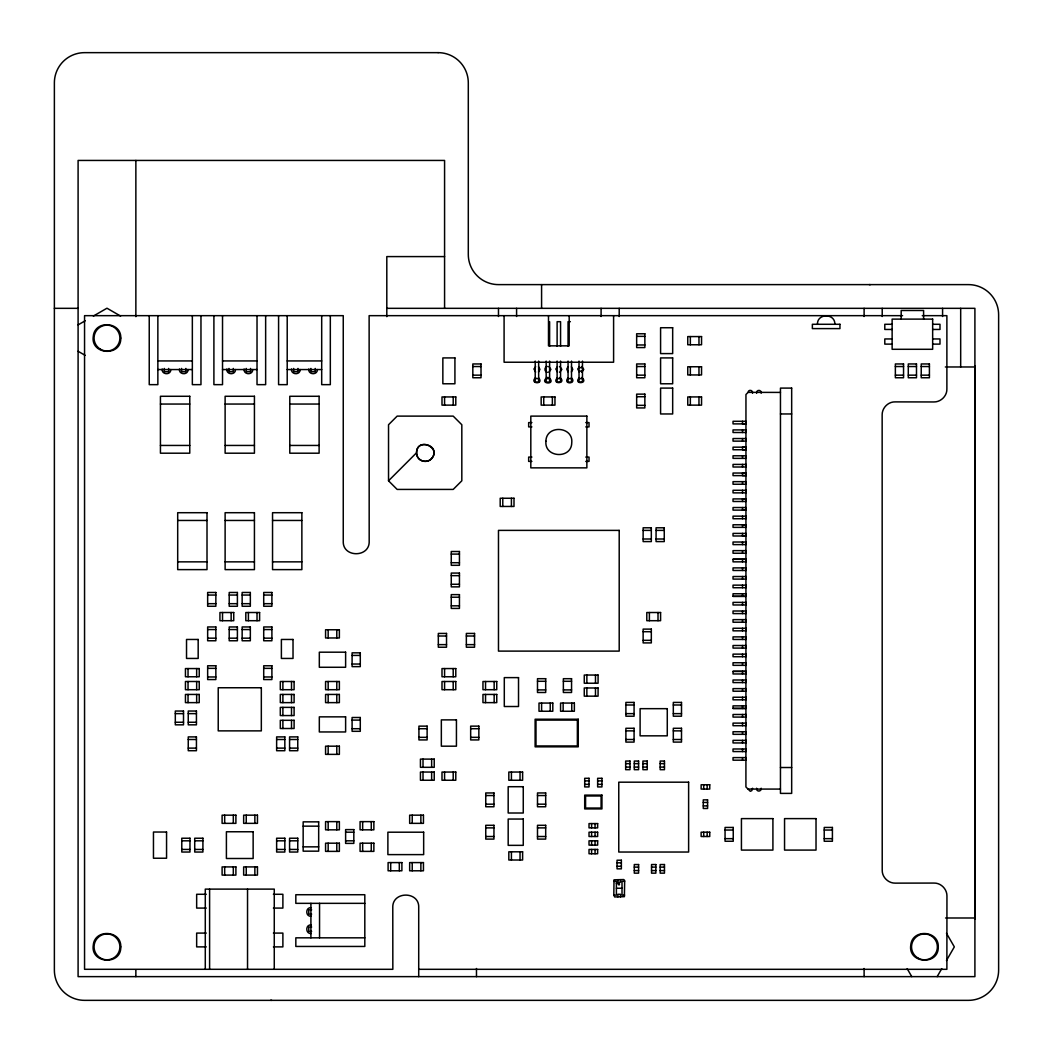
<?xml version="1.0" encoding="UTF-8"?>
<svg xmlns="http://www.w3.org/2000/svg" width="1053" height="1053" viewBox="0 0 1053 1053"><rect width="100%" height="100%" fill="white"/><g stroke="black" fill="none" stroke-linecap="round" stroke-linejoin="round"><path stroke-width="1.5" d="M618.559 883.506L618.559 884.796L619.414 884.796L619.414 883.506L616.4 883.506M974.907 919.164L974.907 365.799M752.553 788.236L751.829 790.632L750.276 791.277L745.919 786.96L745.958 394.52L748.078 392.361L780.457 392.414M416.554 452.777C417.172 435.981 443.221 448.236 430.677 459.411C426.149 463.491 418.08 460.859 416.817 454.922C416.225 450.473 416.554 455.291 417.646 457.12C420.687 462.78 429.663 462.78 432.704 457.12C439.97 444.563 416.264 438.509 416.554 452.777L388.531 480.8L397.152 489.421L453.198 489.421L461.819 480.8L461.819 424.741L453.198 416.119L397.152 416.119L388.531 424.741L388.531 480.8M613.807 895.142L614.676 896.945L624.39 896.669L624.666 880.492L623.731 879.558L614.017 879.821L613.807 895.142L616.4 895.142L616.4 881.348L613.807 881.348M170.783 369.55C170.981 375.447 161.267 374.842 162.201 369.011M188.039 369.55C188.224 375.447 178.523 374.842 179.444 369.011M235.464 369.55C235.661 375.447 225.947 374.842 226.869 369.011M252.707 369.55C252.904 375.447 243.19 374.842 244.125 369.011M300.144 369.55C300.329 375.447 290.615 374.842 291.549 369.011M317.387 369.55C317.572 375.447 307.871 374.842 308.792 369.011M817.457 324.285C817.036 313.11 835.279 313.11 834.858 324.285M748.078 392.414C748.17 389.084 753.369 390.005 752.553 393.243M756.62 393.243C755.857 389.399 761.938 389.399 761.174 393.243M761.174 788.236C761.885 791.724 755.988 792.356 756.62 788.236M937.157 976.631L941.764 968.668M946.476 960.507L954.334 946.884L946.476 933.274M567.87 367.063L566.79 369.011L567.87 371.709M567.87 378.014C562.671 384.898 577.426 383.976 571.41 377.79M538.557 371.933L539.952 369.379L538.557 366.839M571.41 371.933L572.806 369.379L571.41 366.839M535.648 366.655L533.937 369.011L535.648 372.117M535.648 377.606C528.698 383.871 544.664 384.885 538.557 377.79M557.55 366.655L555.839 369.011L557.55 372.117M557.55 377.606C550.508 384.832 567.659 383.753 559.775 377.461M579.453 366.655L577.742 369.011L579.453 372.117M579.453 377.606C572.411 384.832 589.562 383.753 581.677 377.461M78.093 324.89L85.188 320.783M93.362 316.071L106.972 308.213L120.595 316.071M548.824 372.249L550.903 369.379L548.824 366.51M559.775 372.249L561.854 369.379L559.775 366.51M581.677 372.249L583.757 369.379L581.677 366.51M547.323 366.418C544.151 366.878 544.151 371.893 547.323 372.354M547.323 377.369C537.767 384.148 557.445 385.385 548.824 377.461M311.188 907.66C305.317 907.094 305.317 916.821 311.188 916.268M311.188 924.903C305.317 924.337 305.317 934.077 311.188 933.511M444.577 256.59L386.806 256.59L386.806 316.65M54.374 308.332L78.093 308.332M386.806 308.332L974.907 308.332L974.907 976.631L78.093 976.631L78.093 160.438L444.577 160.438L444.577 308.332M902.566 315.663L369.129 315.663L369.182 541.163C369.932 557.879 342.409 557.893 343.252 541.163L343.252 315.663L84.556 315.663L84.556 969.3L392.835 969.313L392.782 907.647C392.032 890.93 419.555 890.917 418.712 907.647L418.712 976.631M922.27 315.663L946.884 315.663L946.884 388.965C947.121 395.915 940.869 402.062 933.945 401.956L895.142 401.891C888.179 401.654 882.045 407.919 882.151 414.829L882.217 870.133C881.98 877.096 888.232 883.243 895.142 883.138L933.945 883.072C940.908 882.835 947.055 889.101 946.95 896.011L946.884 969.313L418.712 969.313M570.371 321.691L568.067 321.691L568.067 346.319M892.128 324.285L884.796 324.285L884.796 329.457L892.128 329.457M932.655 324.285L939.987 324.285L939.987 329.457L932.655 329.457M636.657 336.355L644.857 336.355M892.128 338.948L884.796 338.948L884.796 344.12L892.128 344.12M932.655 338.948L939.987 338.948L939.987 344.12L932.655 344.12M636.657 344.976L644.857 344.976M157.858 360.929L192.344 360.929M222.525 360.929L257.024 360.929M287.206 360.929L321.691 360.929M472.823 366.536L481.01 366.536M636.657 366.536L644.857 366.536M895.366 366.536L903.553 366.536M908.291 366.536L916.492 366.536M921.23 366.536L929.417 366.536M945.344 366.971L974.907 366.971M579.018 367.655L582.467 367.655M157.858 369.55L192.344 369.55M222.525 369.55L257.024 369.55M287.206 369.55L321.691 369.55M579.018 371.104L582.467 371.104M472.823 375.158L481.01 375.158M636.657 375.158L644.857 375.158M895.366 375.158L903.553 375.158M908.291 375.158L916.492 375.158M921.23 375.158L929.417 375.158M535.214 378.606L538.662 378.606M546.165 378.606L549.613 378.606M557.116 378.606L560.565 378.606M568.067 378.606L571.516 378.606M579.018 378.606L582.467 378.606M636.657 396.718L644.857 396.718M160.438 404.049L189.764 404.049M225.118 404.049L254.431 404.049M289.786 404.049L319.112 404.049M636.657 405.339L644.857 405.339M780.457 413.961L791.672 413.961M531.897 422.595L528.659 422.595L528.659 426.899L531.897 426.899M585.784 422.595L589.022 422.595L589.022 426.899L585.784 426.899M745.958 423.885L733.033 423.885L733.033 421.292L745.958 421.292L745.958 423.885L742.51 423.885L742.51 421.292M160.438 445.445L189.764 445.445M225.118 445.445L254.431 445.445M289.786 445.445L319.112 445.445M745.958 447.17L733.033 447.17L733.033 449.749L745.958 449.749L745.958 447.17L742.51 447.17L742.51 449.749L745.958 449.749M531.897 457.081L528.659 457.081L528.659 461.398L531.897 461.398M585.784 457.081L589.022 457.081L589.022 461.398L585.784 461.398M745.958 473.034L733.033 473.034L733.033 475.627L745.958 475.627L745.958 473.034L742.51 473.034L742.51 475.627L745.958 475.627M745.958 498.911L733.033 498.911L733.033 501.491L745.958 501.491L745.958 498.911L742.51 498.911L742.51 501.491M745.958 510.113L733.033 510.113L733.033 507.533L745.958 507.533L745.958 510.113L742.51 510.113L742.51 507.533M177.694 520.458L207.007 520.458M225.118 520.458L254.431 520.458M272.543 520.458L301.869 520.458M745.958 524.776L733.033 524.776L733.033 527.369L745.958 527.369L745.958 524.776L742.51 524.776L742.51 527.369M643.133 530.383L651.32 530.383M656.072 530.383L664.259 530.383M745.958 535.99L733.033 535.99L733.033 533.397L745.958 533.397L745.958 535.99L742.51 535.99L742.51 533.397M643.133 539.004L651.32 539.004M656.072 539.004L664.259 539.004M451.263 554.089L459.45 554.089M733.033 559.275L745.958 559.275L745.958 561.854L733.033 561.854L733.033 559.275L745.958 559.275M177.694 561.854L207.007 561.854M225.118 561.854L254.431 561.854M272.543 561.854L301.869 561.854M451.263 562.723L459.45 562.723M451.263 575.649L459.45 575.649M451.263 584.27L459.45 584.27M207.652 595.05L215.852 595.05M229.212 595.05L237.399 595.05M242.151 595.05L250.338 595.05M263.711 595.05L271.898 595.05M733.033 596.353L745.958 596.353L745.958 593.76L733.033 593.76L733.033 596.353L745.958 596.353M451.263 597.209L459.45 597.209M207.652 603.685L215.852 603.685M229.212 603.685L237.399 603.685M242.151 603.685L250.338 603.685M263.711 603.685L271.898 603.685M451.263 605.83L459.45 605.83M207.652 629.549L215.852 629.549M229.212 629.549L237.399 629.549M242.151 629.549L250.338 629.549M263.711 629.549L271.898 629.549M643.133 631.708L651.32 631.708M438.324 636.012L446.525 636.012M466.347 636.012L474.548 636.012M207.652 638.171L215.852 638.171M229.212 638.171L237.399 638.171M242.151 638.171L250.338 638.171M263.711 638.171L271.898 638.171M643.133 640.329L651.32 640.329M438.324 644.633L446.525 644.633M466.347 644.633L474.548 644.633M352.097 655.414L360.284 655.414M352.097 664.035L360.284 664.035M207.652 668.352L215.852 668.352M263.711 668.352L271.898 668.352M733.033 671.366L745.958 671.366L745.958 673.959L733.033 673.959L733.033 671.366L745.958 671.366M207.652 676.974L215.852 676.974M263.711 676.974L271.898 676.974M537.491 681.291L545.691 681.291M563.368 681.291L571.555 681.291M537.491 689.912L545.691 689.912M563.368 689.912L571.555 689.912M625.89 704.997L634.077 704.997M673.315 704.997L681.502 704.997M733.033 708.445L745.958 708.458L745.958 705.865L733.033 705.865L733.033 708.445L745.958 708.458M175.311 713.631L183.512 713.631M188.25 713.631L196.437 713.631M625.89 713.631L634.077 713.631M673.315 713.631L681.502 713.631M352.097 720.094L360.284 720.094M175.311 722.253L183.512 722.253M188.25 722.253L196.437 722.253M352.097 728.715L360.284 728.715M418.923 728.715L427.123 728.715M470.665 728.715L478.852 728.715M625.89 730.874L634.077 730.874M673.315 730.874L681.502 730.874M418.923 737.337L427.123 737.337M470.665 737.337L478.852 737.337M188.25 739.496L196.437 739.496M276.636 739.496L284.837 739.496M289.575 739.496L297.762 739.496M625.89 739.496L634.077 739.496M673.315 739.496L681.502 739.496M188.25 748.117L196.437 748.117M276.636 748.117L284.837 748.117M289.575 748.117L297.762 748.117M625.666 763.636L629.984 763.636M634.288 763.636L638.605 763.636M642.909 763.636L647.226 763.636M660.165 763.636L664.469 763.636M625.666 767.084L629.984 767.084M634.288 767.084L638.605 767.084M642.909 767.084L647.226 767.084M660.165 767.084L664.469 767.084M780.457 767.519L791.672 767.519M584.705 780.892L589.022 780.892M597.643 780.892L601.947 780.892M584.705 784.34L589.022 784.34M597.643 784.34L601.947 784.34M748.078 789.079L780.457 789.079M485.749 795.541L493.949 795.541M537.491 795.541L545.691 795.541M703.272 802.452L707.59 802.452M485.749 804.176L493.949 804.176M537.491 804.176L545.691 804.176M703.272 805.9L707.59 805.9M303.159 826.157L318.677 826.157M485.749 827.882L493.949 827.882M537.491 827.882L545.691 827.882M725.056 830.04L733.243 830.04M824.223 830.04L832.41 830.04M345.621 832.199L353.821 832.199M485.749 836.503L493.949 836.503M537.491 836.503L545.691 836.503M725.056 838.662L733.243 838.662M824.223 838.662L832.41 838.662M181.787 840.82L189.974 840.82M194.713 840.82L202.913 840.82M276.636 840.82L284.837 840.82M289.575 840.82L297.762 840.82M345.621 840.82L353.821 840.82M303.159 846.849L318.677 846.849M181.787 849.442L189.974 849.442M194.713 849.442L202.913 849.442M276.636 849.442L284.837 849.442M289.575 849.442L297.762 849.442M617.045 862.815L621.362 862.815M617.045 866.264L621.362 866.264M634.288 867.119L638.605 867.119M651.544 867.119L655.848 867.119M660.165 867.119L664.469 867.119M634.288 870.568L638.605 870.568M651.544 870.568L655.848 870.568M660.165 870.568L664.469 870.568M624.587 881.348L622.007 881.348L622.007 895.142L624.587 895.142M616.4 888.245L622.007 888.245M206.27 894.287L196.661 894.287L196.661 908.081L206.27 908.081M273.411 894.287L282.888 894.287L282.888 908.081L273.411 908.081M364.812 903.342L295.827 903.342L295.827 894.721L364.812 894.721L364.812 946.45L295.827 946.45L295.827 937.828L364.812 937.828M311.635 909.805L308.766 909.805L308.766 914.122L311.635 914.122M945.581 917.992L974.907 917.992M311.635 927.048L308.766 927.048L308.766 931.365L311.635 931.365M206.27 933.09L196.661 933.09L196.661 946.884L206.27 946.884M273.411 933.09L282.888 933.09L282.888 946.884L273.411 946.884M869.278 284.613L870.252 284.679M270.7 1000.284L271.687 1000.35M78.093 351.281L85.188 355.374M907.173 968.668L911.766 976.631M960.678 308.332L960.678 366.971M942.58 308.332L942.58 316.479M923.599 319.112L923.599 310.49L901.184 310.49L901.184 319.112M882.217 308.332L882.217 316.479M864.105 308.332L864.105 316.479M864.105 968.497L864.105 976.631M742.51 429.914L742.51 432.507M742.51 438.548L742.51 441.128M742.51 455.791L742.51 458.371M742.51 464.412L742.51 467.005M742.51 481.655L742.51 484.248M742.51 490.277L742.51 492.87M742.51 516.154L742.51 518.734M742.51 542.019L742.51 544.612M742.51 550.64L742.51 553.233M742.51 559.275L742.51 561.854M742.51 567.896L742.51 570.476M742.51 576.517L742.51 579.097M742.51 585.139L742.51 587.732M742.51 593.76L742.51 596.353M742.51 602.382L742.51 604.975M742.51 611.003L742.51 613.596M742.51 619.638L742.51 622.218M742.51 628.259L742.51 630.839M742.51 636.881L742.51 639.461M742.51 645.502L742.51 648.095M742.51 654.124L742.51 656.717M742.51 662.745L742.51 665.338M742.51 671.366L742.51 673.959M742.51 680.001L742.51 682.581M742.51 688.623L742.51 691.202M742.51 697.244L742.51 699.824M742.51 705.865L742.51 708.458M742.51 714.487L742.51 717.08M742.51 723.108L742.51 725.701M742.51 731.73L742.51 734.323M742.51 740.364L742.51 742.944M742.51 748.986L742.51 751.566M742.51 757.607L742.51 760.187M707.155 784.761L707.155 789.079M707.155 832.199L707.155 836.503M703.707 784.761L703.707 789.079M703.707 832.199L703.707 836.503M698.968 336.578L698.968 344.765M698.968 366.76L698.968 374.947M698.968 396.928L698.968 405.129M690.347 336.578L690.347 344.765M690.347 366.76L690.347 374.947M690.347 396.928L690.347 405.129M658.007 612.517L658.007 620.704M649.385 612.517L649.385 620.704M620.493 879.624L620.493 882.217L617.9 882.217L617.9 879.624M620.493 896.866L620.493 894.287L617.9 894.287L617.9 896.866M619.203 308.332L619.203 316.479M613.596 315.663L613.596 362.232L504.084 362.232L504.084 315.663M601.092 308.332L601.092 316.479M595.485 675.039L595.485 683.226M595.485 687.978L595.485 696.165M595.05 823.578L595.05 827.882M595.05 832.199L595.05 836.503M595.05 840.82L595.05 845.125M595.05 849.442L595.05 853.759M591.602 823.578L591.602 827.882M591.602 832.199L591.602 836.503M591.602 840.82L591.602 845.125M591.602 849.442L591.602 853.759M586.863 675.039L586.863 683.226M586.863 687.978L586.863 696.165M582.467 361.087L582.467 382.055L579.018 382.055L579.018 361.087M571.766 703.062L571.766 711.249M571.516 361.087L571.516 382.055L568.067 382.055L568.067 361.087M569.186 315.663L569.186 345.845L548.495 345.845L548.495 315.663M563.144 703.062L563.144 711.249M560.565 346.319L560.565 321.691L557.116 321.691L557.116 346.319M560.565 361.087L560.565 382.055L557.116 382.055L557.116 361.087M552.364 396.942L552.364 405.129M550.219 703.062L550.219 711.249M549.613 321.691L549.613 346.319M549.613 361.087L549.613 382.055L546.165 382.055L546.165 361.087M543.743 396.942L543.743 405.129M541.584 284.613L541.584 308.332M541.597 703.062L541.597 711.249M538.662 361.087L538.662 382.055L535.214 382.055L535.214 361.087M520.037 772.046L520.037 780.247M520.037 851.811L520.037 860.011M516.589 308.332L516.589 316.479M511.416 498.253L511.416 506.454M511.416 772.046L511.416 780.247M511.416 851.811L511.416 860.011M502.781 498.253L502.781 506.454M498.477 308.332L498.477 316.479M494.16 681.502L494.16 689.702M494.16 694.44L494.16 702.627M485.538 681.502L485.538 689.702M485.538 694.44L485.538 702.627M476.482 968.497L476.482 976.631M453.198 396.942L453.198 405.129M453.198 668.563L453.198 676.763M453.198 681.502L453.198 689.702M453.198 772.046L453.198 780.247M444.577 396.942L444.577 405.129M444.577 668.563L444.577 676.763M444.577 681.502L444.577 689.702M444.577 772.046L444.577 780.247M431.638 759.108L431.638 767.308M431.638 772.046L431.638 780.247M423.016 759.108L423.016 767.308M423.016 772.046L423.016 780.247M420.871 815.167L420.871 823.354M420.871 862.591L420.871 870.792M412.236 815.167L412.236 823.354M412.236 862.591L412.236 870.792M399.311 862.591L399.311 870.792M390.689 862.591L390.689 870.792M371.275 821.63L371.275 829.83M371.275 843.19L371.275 851.377M362.653 821.63L362.653 829.83M362.653 843.19L362.653 851.377M336.789 629.76L336.789 637.96M336.789 681.502L336.789 689.702M336.789 694.44L336.789 702.627M336.789 746.182L336.789 754.369M336.789 821.63L336.789 829.83M336.789 843.19L336.789 851.377M330.326 315.663L330.326 384.648L321.691 384.648L321.691 315.663M328.167 629.76L328.167 637.96M328.167 681.502L328.167 689.702M328.167 694.44L328.167 702.627M328.167 746.182L328.167 754.369M328.167 821.63L328.167 829.83M328.167 843.19L328.167 851.377M319.546 903.342L319.546 937.828M315.229 368.445L315.229 371.709L310.911 371.709L310.911 368.445M310.911 903.342L310.911 937.828M297.986 368.445L297.986 371.709L293.669 371.709L293.669 368.445M291.51 681.502L291.51 689.702M291.51 694.44L291.51 702.627M291.51 707.379L291.51 715.566M291.51 720.305L291.51 728.505M287.206 315.663L287.206 384.648L278.584 384.648L278.584 315.663M282.888 681.502L282.888 689.702M282.888 694.44L282.888 702.627M282.888 707.379L282.888 715.566M282.888 720.305L282.888 728.505M274.267 969.3L274.267 889.114L205.282 889.114L205.282 969.3M265.646 315.663L265.646 384.648L257.024 384.648L257.024 315.663M257.024 612.517L257.024 620.704M254.865 815.167L254.865 823.354M254.865 866.909L254.865 875.096M250.548 368.445L250.548 371.709L246.244 371.709L246.244 368.445M248.403 612.517L248.403 620.704M247.534 889.114L247.534 969.3M246.244 815.167L246.244 823.354M246.244 866.909L246.244 875.096M233.305 368.445L233.305 371.709L229.001 371.709L229.001 368.445M233.305 815.167L233.305 823.354M233.305 866.909L233.305 875.096M231.147 612.517L231.147 620.704M224.684 815.167L224.684 823.354M224.684 866.909L224.684 875.096M222.525 315.663L222.525 384.648L213.904 384.648L213.904 315.663M222.525 612.517L222.525 620.704M209.6 889.114L209.6 969.3M200.965 315.663L200.965 384.648L192.344 384.648L192.344 315.663M196.661 668.563L196.661 676.763M196.661 681.502L196.661 689.702M196.661 694.44L196.661 702.627M188.039 668.563L188.039 676.763M188.039 681.502L188.039 689.702M188.039 694.44L188.039 702.627M185.881 368.445L185.881 371.709L181.564 371.709L181.564 368.445M168.638 368.445L168.638 371.709L164.321 371.709L164.321 368.445M157.858 315.663L157.858 384.648L149.236 384.648L149.236 315.663M135.863 160.438L135.863 316.663M135.863 970.063L135.863 976.631M545.928 441.273C544.217 457.897 571.621 459.411 571.753 442.708C573.464 426.083 546.046 424.583 545.928 441.273M120.779 338.079C121.385 356.954 90.308 354.993 93.283 336.355C94.665 319.743 121.49 321.441 120.779 338.079M120.779 946.884C121.385 965.746 90.308 963.798 93.283 945.16C94.665 928.549 121.49 930.233 120.779 946.884M938.262 946.884C938.881 965.746 907.804 963.798 910.779 945.16C912.148 928.549 938.973 930.233 938.262 946.884M438.114 52.65L84.556 52.65A30.182 30.182 0 0 0 54.374 82.832L54.374 970.168A30.182 30.182 0 0 0 84.556 1000.35L968.444 1000.35A30.182 30.182 0 0 0 998.626 970.168L998.626 314.794A30.182 30.182 0 0 0 968.444 284.613L498.477 284.613A30.182 30.182 0 0 1 468.295 254.431L468.295 82.832A30.182 30.182 0 0 0 438.114 52.65M932.655 319.112L892.128 319.112L892.128 349.293L932.655 349.293L932.655 319.112M839.952 324.285L812.363 324.285L812.363 328.602L839.952 328.602L839.952 324.285M672.67 327.733L660.586 327.733L660.586 353.597L672.67 353.597L672.67 327.733M644.857 333.775L636.657 333.775L636.657 347.569L644.857 347.569L644.857 333.775M701.548 336.578L687.754 336.578L687.754 344.765L701.548 344.765L701.548 336.578M454.922 357.915L442.852 357.915L442.852 383.779L454.922 383.779L454.922 357.915M672.67 357.915L660.586 357.915L660.586 383.779L672.67 383.779L672.67 357.915M481.01 363.956L472.823 363.956L472.823 377.751L481.01 377.751L481.01 363.956M644.857 363.956L636.657 363.956L636.657 377.751L644.857 377.751L644.857 363.956M903.553 363.956L895.366 363.956L895.366 377.751L903.553 377.751L903.553 363.956M916.492 363.956L908.291 363.956L908.291 377.751L916.492 377.751L916.492 363.956M929.417 363.956L921.23 363.956L921.23 377.751L929.417 377.751L929.417 363.956M701.548 366.76L687.754 366.76L687.754 374.947L701.548 374.947L701.548 366.76M672.67 388.096L660.586 388.096L660.586 413.961L672.67 413.961L672.67 388.096M791.672 388.096L780.457 388.096L780.457 793.396L791.672 793.396L791.672 388.096M644.857 394.138L636.657 394.138L636.657 407.932L644.857 407.932L644.857 394.138M189.764 396.283L160.438 396.283L160.438 453.198L189.764 453.198L189.764 396.283M254.431 396.283L225.118 396.283L225.118 453.198L254.431 453.198L254.431 396.283M319.112 396.283L289.786 396.283L289.786 453.198L319.112 453.198L319.112 396.283M455.791 396.942L441.997 396.942L441.997 405.129L455.791 405.129L455.791 396.942M554.957 396.942L541.163 396.942L541.163 405.129L554.957 405.129L554.957 396.942M701.548 396.928L687.754 396.928L687.754 405.129L701.548 405.129L701.548 396.928M586.863 416.119L530.817 416.119L530.817 467.861L586.863 467.861L586.863 416.119M745.958 429.914L733.033 429.914L733.033 432.507L745.958 432.507L745.958 429.914M745.958 438.548L733.033 438.548L733.033 441.128L745.958 441.128L745.958 438.548M745.958 455.791L733.033 455.791L733.033 458.371L745.958 458.371L745.958 455.791M745.958 464.412L733.033 464.412L733.033 467.005L745.958 467.005L745.958 464.412M745.958 481.655L733.033 481.655L733.033 484.248L745.958 484.248L745.958 481.655M745.958 490.277L733.033 490.277L733.033 492.87L745.958 492.87L745.958 490.277M513.996 498.253L500.201 498.253L500.201 506.454L513.996 506.454L513.996 498.253M207.007 512.706L177.694 512.706L177.694 569.62L207.007 569.62L207.007 512.706M254.431 512.706L225.118 512.706L225.118 569.62L254.431 569.62L254.431 512.706M301.869 512.706L272.543 512.706L272.543 569.62L301.869 569.62L301.869 512.706M745.958 516.154L733.033 516.154L733.033 518.734L745.958 518.734L745.958 516.154M651.32 527.79L643.133 527.79L643.133 541.584L651.32 541.584L651.32 527.79M664.259 527.79L656.072 527.79L656.072 541.584L664.259 541.584L664.259 527.79M619.203 530.383L498.477 530.383L498.477 651.109L619.203 651.109L619.203 530.383M745.958 542.019L733.033 542.019L733.033 544.612L745.958 544.612L745.958 542.019M745.958 550.64L733.033 550.64L733.033 553.233L745.958 553.233L745.958 550.64M459.45 551.509L451.263 551.509L451.263 565.303L459.45 565.303L459.45 551.509M745.958 567.896L733.033 567.896L733.033 570.476L745.958 570.476L745.958 567.896M459.45 573.069L451.263 573.069L451.263 586.863L459.45 586.863L459.45 573.069M745.958 576.517L733.033 576.517L733.033 579.097L745.958 579.097L745.958 576.517M745.958 585.139L733.033 585.139L733.033 587.732L745.958 587.732L745.958 585.139M215.852 592.47L207.652 592.47L207.652 606.265L215.852 606.265L215.852 592.47M237.399 592.47L229.212 592.47L229.212 606.265L237.399 606.265L237.399 592.47M250.338 592.47L242.151 592.47L242.151 606.265L250.338 606.265L250.338 592.47M271.898 592.47L263.711 592.47L263.711 606.265L271.898 606.265L271.898 592.47M459.45 594.629L451.263 594.629L451.263 608.423L459.45 608.423L459.45 594.629M745.958 602.382L733.033 602.382L733.033 604.975L745.958 604.975L745.958 602.382M745.958 611.003L733.033 611.003L733.033 613.596L745.958 613.596L745.958 611.003M233.74 612.517L219.945 612.517L219.945 620.704L233.74 620.704L233.74 612.517M259.604 612.517L245.81 612.517L245.81 620.704L259.604 620.704L259.604 612.517M660.586 612.517L646.792 612.517L646.792 620.704L660.586 620.704L660.586 612.517M745.958 619.638L733.033 619.638L733.033 622.218L745.958 622.218L745.958 619.638M215.852 626.956L207.652 626.956L207.652 640.764L215.852 640.764L215.852 626.956M237.399 626.956L229.212 626.956L229.212 640.764L237.399 640.764L237.399 626.956M250.338 626.956L242.151 626.956L242.151 640.764L250.338 640.764L250.338 626.956M271.898 626.956L263.711 626.956L263.711 640.764L271.898 640.764L271.898 626.956M745.958 628.259L733.033 628.259L733.033 630.839L745.958 630.839L745.958 628.259M651.32 629.115L643.133 629.115L643.133 642.909L651.32 642.909L651.32 629.115M339.369 629.76L325.574 629.76L325.574 637.96L339.369 637.96L339.369 629.76M446.525 633.432L438.324 633.432L438.324 647.226L446.525 647.226L446.525 633.432M474.548 633.432L466.347 633.432L466.347 647.226L474.548 647.226L474.548 633.432M745.958 636.881L733.033 636.881L733.033 639.461L745.958 639.461L745.958 636.881M198.175 639.461L186.526 639.461L186.526 658.441L198.175 658.441L198.175 639.461M293.024 639.461L281.388 639.461L281.388 658.441L293.024 658.441L293.024 639.461M745.958 645.502L733.033 645.502L733.033 648.082L745.958 648.095L745.958 645.502M345.621 652.189L319.322 652.189L319.322 667.273L345.621 667.273L345.621 652.189M360.284 652.834L352.097 652.834L352.097 666.628L360.284 666.628L360.284 652.834M745.958 654.124L733.033 654.124L733.033 656.717L745.958 656.717L745.958 654.124M745.958 662.745L733.033 662.745L733.033 665.338L745.958 665.338L745.958 662.745M215.852 665.772L207.652 665.772L207.652 679.567L215.852 679.567L215.852 665.772M271.898 665.772L263.711 665.772L263.711 679.567L271.898 679.567L271.898 665.772M199.241 668.563L185.446 668.563L185.446 676.763L199.241 676.763L199.241 668.563M455.791 668.563L441.997 668.563L441.997 676.763L455.791 676.763L455.791 668.563M598.078 675.039L584.27 675.039L584.27 683.226L598.078 683.226L598.078 675.039M518.524 677.619L504.295 677.619L504.295 706.51L518.524 706.51L518.524 677.619M545.691 678.698L537.491 678.698L537.491 692.492L545.691 692.492L545.691 678.698M571.555 678.698L563.368 678.698L563.368 692.492L571.555 692.492L571.555 678.698M745.958 680.001L733.033 680.001L733.033 682.581L745.958 682.581L745.958 680.001M199.241 681.502L185.446 681.502L185.446 689.702L199.241 689.702L199.241 681.502M294.103 681.502L280.309 681.502L280.309 689.702L294.103 689.702L294.103 681.502M339.369 681.502L325.574 681.502L325.574 689.702L339.369 689.702L339.369 681.502M455.791 681.502L441.997 681.502L441.997 689.702L455.791 689.702L455.791 681.502M496.753 681.502L482.958 681.502L482.958 689.702L496.753 689.702L496.753 681.502M261.328 687.754L218.221 687.754L218.221 730.874L261.328 730.874L261.328 687.754M598.078 687.978L584.27 687.978L584.27 696.165L598.078 696.165L598.078 687.978M745.958 688.623L733.033 688.623L733.033 691.202L745.958 691.202L745.958 688.623M199.241 694.44L185.446 694.44L185.446 702.627L199.241 702.627L199.241 694.44M294.103 694.44L280.309 694.44L280.309 702.627L294.103 702.627L294.103 694.44M339.369 694.44L325.574 694.44L325.574 702.627L339.369 702.627L339.369 694.44M496.753 694.44L482.958 694.44L482.958 702.627L496.753 702.627L496.753 694.44M745.958 697.244L733.033 697.244L733.033 699.824L745.958 699.824L745.958 697.244M634.077 702.417L625.89 702.417L625.89 716.211L634.077 716.211L634.077 702.417M681.502 702.417L673.315 702.417L673.315 716.211L681.502 716.211L681.502 702.417M552.799 703.062L539.004 703.062L539.004 711.249L552.799 711.249L552.799 703.062M574.359 703.062L560.565 703.062L560.565 711.249L574.359 711.249L574.359 703.062M294.103 707.379L280.309 707.379L280.309 715.566L294.103 715.566L294.103 707.379M667.273 708.669L640.106 708.669L640.106 735.836L667.273 735.836L667.273 708.669M183.512 711.038L175.311 711.038L175.311 724.833L183.512 724.833L183.512 711.038M196.437 711.038L188.25 711.038L188.25 724.833L196.437 724.833L196.437 711.038M745.958 714.487L733.033 714.487L733.033 717.08L745.958 717.08L745.958 714.487M345.621 716.856L319.322 716.856L319.322 731.953L345.621 731.953L345.621 716.856M360.284 717.501L352.097 717.501L352.097 731.308L360.284 731.308L360.284 717.501M578.242 719.225L535.121 719.225L535.121 746.827L578.242 746.827L578.242 719.225M456.436 719.883L441.339 719.883L441.339 746.182L456.436 746.182L456.436 719.883M577.373 720.094L535.99 720.094L535.99 745.958L577.373 745.958L577.373 720.094M294.103 720.305L280.309 720.305L280.309 728.505L294.103 728.505L294.103 720.305M745.958 723.108L733.033 723.108L733.033 725.701L745.958 725.701L745.958 723.108M427.123 726.136L418.923 726.136L418.923 739.93L427.123 739.93L427.123 726.136M478.852 726.136L470.665 726.136L470.665 739.93L478.852 739.93L478.852 726.136M634.077 728.281L625.89 728.281L625.89 742.089L634.077 742.089L634.077 728.281M681.502 728.281L673.315 728.281L673.315 742.089L681.502 742.089L681.502 728.281M745.958 731.73L733.033 731.73L733.033 734.323L745.958 734.323L745.958 731.73M196.437 736.903L188.25 736.903L188.25 750.71L196.437 750.71L196.437 736.903M284.837 736.903L276.636 736.903L276.636 750.71L284.837 750.71L284.837 736.903M297.762 736.903L289.575 736.903L289.575 750.71L297.762 750.71L297.762 736.903M745.958 740.364L733.033 740.351L733.033 742.944L745.958 742.944L745.958 740.364M339.369 746.182L325.574 746.182L325.574 754.369L339.369 754.369L339.369 746.182M745.958 748.986L733.033 748.986L733.033 751.566L745.958 751.566L745.958 748.986M745.958 757.607L733.033 757.607L733.033 760.187L745.958 760.187L745.958 757.607M434.231 759.108L420.437 759.108L420.437 767.308L434.231 767.308L434.231 759.108M629.984 761.056L625.666 761.056L625.666 769.677L629.984 769.677L629.984 761.056M638.605 761.056L634.288 761.056L634.288 769.677L638.605 769.677L638.605 761.056M647.226 761.056L642.909 761.056L642.909 769.677L647.226 769.677L647.226 761.056M664.469 761.056L660.165 761.056L660.165 769.677L664.469 769.677L664.469 761.056M434.231 772.046L420.437 772.046L420.437 780.247L434.231 780.247L434.231 772.046M455.791 772.046L441.997 772.046L441.997 780.247L455.791 780.247L455.791 772.046M522.617 772.046L508.823 772.046L508.823 780.247L522.617 780.247L522.617 772.046M589.022 778.299L584.705 778.299L584.705 786.92L589.022 786.92L589.022 778.299M601.947 778.299L597.643 778.299L597.643 786.92L601.947 786.92L601.947 778.299M688.623 782.182L618.769 782.182L618.769 852.035L688.623 852.035L688.623 782.182M709.748 784.761L701.127 784.761L701.127 789.079L709.748 789.079L709.748 784.761M523.262 786.709L508.178 786.709L508.178 813.008L523.262 813.008L523.262 786.709M493.949 792.962L485.749 792.962L485.749 806.756L493.949 806.756L493.949 792.962M545.691 792.962L537.491 792.962L537.491 806.756L545.691 806.756L545.691 792.962M601.947 795.12L584.705 795.12L584.705 808.915L601.947 808.915L601.947 795.12M601.092 795.976L585.573 795.976L585.573 808.046L601.092 808.046L601.092 795.976M707.59 799.859L703.272 799.859L703.272 808.48L707.59 808.48L707.59 799.859M235.898 815.167L222.104 815.167L222.104 823.354L235.898 823.354L235.898 815.167M257.458 815.167L243.651 815.167L243.651 823.354L257.458 823.354L257.458 815.167M423.451 815.167L409.656 815.167L409.656 823.354L423.451 823.354L423.451 815.167M772.915 818.615L741.43 818.615L741.43 850.087L772.915 850.087L772.915 818.615M816.022 818.615L784.551 818.615L784.551 850.087L816.022 850.087L816.022 818.615M523.262 819.05L508.178 819.05L508.178 845.348L523.262 845.348L523.262 819.05M339.369 821.63L325.574 821.63L325.574 829.83L339.369 829.83L339.369 821.63M373.868 821.63L360.073 821.63L360.073 829.83L373.868 829.83L373.868 821.63M318.677 821.853L303.159 821.853L303.159 851.166L318.677 851.166L318.677 821.853M597.643 823.578L589.022 823.578L589.022 827.882L597.643 827.882L597.643 823.578M493.949 825.302L485.749 825.302L485.749 839.096L493.949 839.096L493.949 825.302M545.691 825.302L537.491 825.302L537.491 839.096L545.691 839.096L545.691 825.302M733.243 827.447L725.056 827.447L725.056 841.255L733.243 841.255L733.243 827.447M832.41 827.447L824.223 827.447L824.223 841.255L832.41 841.255L832.41 827.447M353.821 829.606L345.621 829.606L345.621 843.4L353.821 843.4L353.821 829.606M253.141 831.765L226.408 831.765L226.408 858.498L253.141 858.498L253.141 831.765M166.558 832.028L153.462 832.028L153.462 858.234L166.558 858.234L166.558 832.028M423.661 832.199L387.886 832.199L387.886 854.615L423.661 854.615L423.661 832.199M597.643 832.199L589.022 832.199L589.022 836.503L597.643 836.503L597.643 832.199M709.748 832.199L701.127 832.199L701.127 836.503L709.748 836.503L709.748 832.199M189.974 838.227L181.787 838.227L181.787 852.035L189.974 852.035L189.974 838.227M202.913 838.227L194.713 838.227L194.713 852.035L202.913 852.035L202.913 838.227M284.837 838.227L276.636 838.227L276.636 852.035L284.837 852.035L284.837 838.227M297.762 838.227L289.575 838.227L289.575 852.035L297.762 852.035L297.762 838.227M597.643 840.82L589.022 840.82L589.022 845.125L597.643 845.125L597.643 840.82M339.369 843.19L325.574 843.19L325.574 851.377L339.369 851.377L339.369 843.19M373.868 843.19L360.073 843.19L360.073 851.377L373.868 851.377L373.868 843.19M597.643 849.442L589.022 849.442L589.022 853.759L597.643 853.759L597.643 849.442M522.617 851.811L508.823 851.811L508.823 860.011L522.617 860.011L522.617 851.811M621.362 860.222L617.045 860.222L617.045 868.843L621.362 868.843L621.362 860.222M401.891 862.591L388.096 862.591L388.096 870.792L401.891 870.792L401.891 862.591M423.451 862.591L409.656 862.591L409.656 870.792L423.451 870.792L423.451 862.591M638.605 864.539L634.288 864.539L634.288 873.161L638.605 873.161L638.605 864.539M655.848 864.539L651.544 864.539L651.544 873.161L655.848 873.161L655.848 864.539M664.469 864.539L660.165 864.539L660.165 873.161L664.469 873.161L664.469 864.539M235.898 866.909L222.104 866.909L222.104 875.096L235.898 875.096L235.898 866.909M257.458 866.909L243.651 866.909L243.651 875.096L257.458 875.096L257.458 866.909M917.992 958.085A12.939 12.939 0 0 0 937.394 946.884A12.939 12.939 0 0 0 917.992 935.683A12.939 12.939 0 0 0 917.992 958.085M100.509 349.28A12.939 12.939 0 0 0 119.91 338.079A12.939 12.939 0 0 0 100.509 326.878A12.939 12.939 0 0 0 100.509 349.28M100.509 958.085A12.939 12.939 0 0 0 119.91 946.884A12.939 12.939 0 0 0 100.509 935.683A12.939 12.939 0 0 0 100.509 958.085"/></g></svg>
